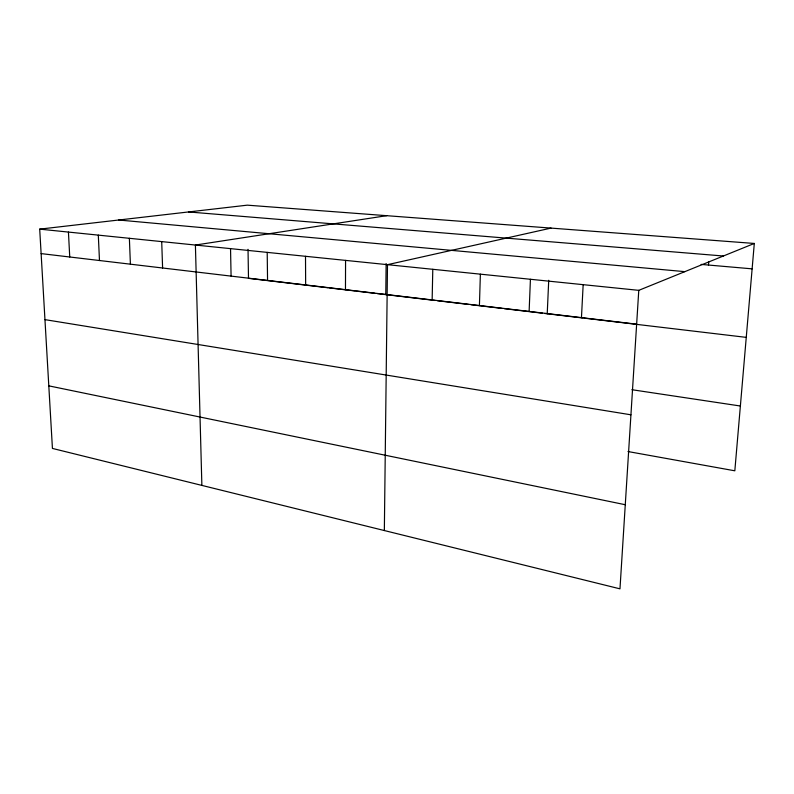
<?xml version="1.0" encoding="UTF-8"?>
<svg xmlns="http://www.w3.org/2000/svg" width="794" height="794" viewBox="0 0 794 794"><rect width="100%" height="100%" fill="white"/><g stroke="black" fill="none" stroke-linecap="round" stroke-linejoin="round"><path stroke-width="1.19" d="M345.469 289.671L345.569 260.392M385.775 294.624L386.142 263.558M384.346 530.551L387.492 264.68L551.046 228.096M432.144 299.933L432.79 269.305M479.417 305.541L480.38 274.168M529.122 311.427L530.432 279.28M547.225 313.769L548.723 280.282M581.456 317.63L583.163 284.669M754.3 243.45L638.773 290.346L619.975 588.84L52.434 448.431L39.7 229.138L247.301 205.16L754.3 243.45L734.827 470.802L627.994 451.538M708.496 265.047L708.774 261.494M386.688 215.68L195.403 245.048L201.875 485.402M188.525 211.948L723.354 256.005M701.102 264.402L752.126 268.848M118.693 220.017L684.835 271.647M39.7 229.138L638.773 290.346M41.119 253.604L636.639 324.17M328.279 287.805L248.492 278.337L248.026 249.316M329.51 287.944L355.345 291.011M356.575 291.16L374.828 293.323M377.259 293.611L435.132 300.479M437.524 300.757L468.609 304.449M471.001 304.727L501.987 308.4M504.369 308.687L542.461 313.203M544.843 313.491L582.865 317.997M584.096 318.136L746.251 337.371M631.885 389.705L740.375 406.012M44.96 319.635L630.932 414.805M48.801 385.854L625.275 504.726M68.433 232.076L69.743 256.998M98.307 235.123L99.478 260.521M129.372 238.299L130.405 264.184M161.708 241.604L162.601 267.995M230.538 248.641L231.084 276.113M267.201 252.383L267.558 280.431M305.511 256.303L305.65 284.947"/></g></svg>
